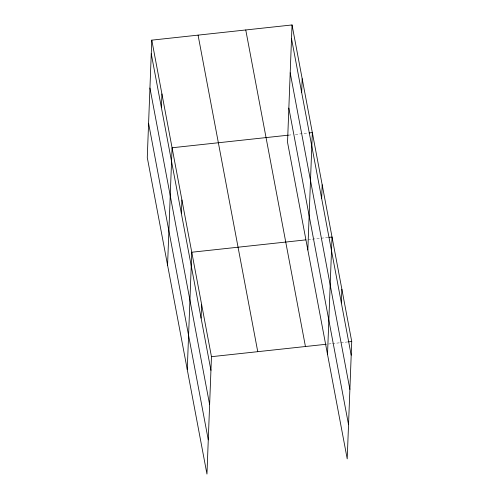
<?xml version="1.0" encoding="UTF-8"?>
<svg xmlns="http://www.w3.org/2000/svg" width="499" height="499" viewBox="0 0 499 499"><rect width="100%" height="100%" fill="white"/><g stroke="black" fill="none" stroke-linecap="round" stroke-linejoin="round"><path stroke-width="0.37" stroke-dasharray="2.5 1.87" d="M288.422 135.167L292.277 134.749M295.364 134.418L308.476 132.996M308.114 239.626L320.458 238.291M321.231 238.21L328.174 237.455M328.579 344.004L331.667 343.674M332.44 343.586L340.156 342.751M340.923 342.67L347.865 341.915"/><path stroke-width="0.75" d="M151.783 40.145L147.274 157.503L206.96 474.05L211.464 356.691L151.783 40.145L292.04 24.95L351.726 341.497L347.217 458.855L287.536 142.309L292.04 24.95M161.402 107.628L161.932 93.955M167.57 265.125L172.074 147.766L288.422 135.167M181.399 213.672L181.923 199.999M187.262 369.591L191.772 252.232L305.8 239.882M201.091 318.131L201.621 304.459M301.664 92.434L302.188 78.761M307.827 249.937L312.337 132.578L309.249 132.909M321.655 198.477L322.179 184.805M327.519 354.396L332.028 237.037L328.941 237.374M341.353 302.937L341.877 289.27M211.464 356.691L326.265 344.26M348.639 341.834L351.726 341.497M291.516 38.623L351.202 355.169M290.2 72.835L349.886 389.388M288.846 108.09L348.533 424.643M245.758 29.965L305.438 346.512M198.072 35.13L257.752 351.676M151.259 53.811L210.94 370.364M149.943 88.03L209.624 404.577M148.59 123.284L208.27 439.831"/></g></svg>
